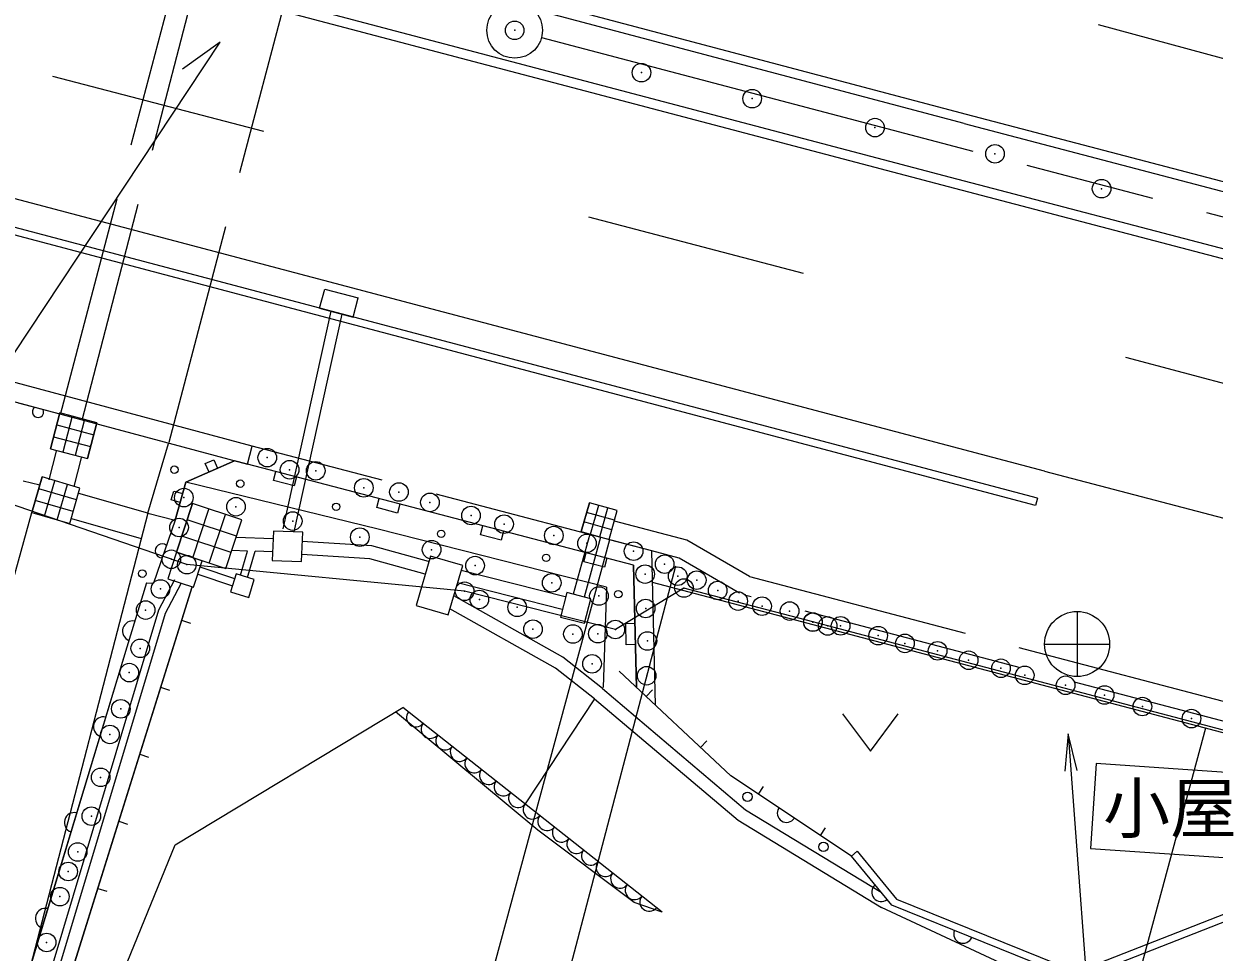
# Model space of a CAD drawing. Units: millimetres, scale not verified. Extents: x 40000 to 680001, y 20000 to 380001.
# Drawn here: x 456819 to 488849, y 267370 to 292350 of the extents above; entities that cross this region are included whole.
import ezdxf
from ezdxf.enums import TextEntityAlignment as Align

# ---------------------------------------------------------------- set-up
doc = ezdxf.new("R2010")
doc.units = ezdxf.units.MM
doc.header["$LTSCALE"] = 1000
doc.header["$PDMODE"] = 32
doc.header["$PDSIZE"] = 500
doc.linetypes.add('CHAIN', pattern=[18.5, 12, -1.5, 3.5, -1.5])
doc.linetypes.add('DASHED', pattern=[7.5, 6, -1.5])
for name, color, linetype, lineweight in [('M-BGD', 7, 'Continuous', 13), ('M-BMK-ROW', 1, 'Continuous', 13), ('M-BMK-SRVR', 3, 'Continuous', 13), ('M-STR-HTXT', 7, 'Continuous', 13), ('名称未設定-7', 2, 'CHAIN', 13)]:
    doc.layers.add(name, color=color, linetype=linetype, lineweight=lineweight)
doc.styles.add('ＭＳ ゴシック', font='')
doc.styles.get('ＭＳ ゴシック').set_extended_font_data('MS Gothic')

# ---------------------------------------------------------------- blocks, each defined once
blk = doc.blocks.new('ﾌﾟﾛｯﾄﾏｰｸ-03')
at = {"color": 3, "linetype": 'Continuous', "lineweight": 13}
blk.add_circle((0, 0), 0.5, dxfattribs=at)
at = {"color": 3}
blk.add_point((0, 0), dxfattribs=at)
blk = doc.blocks.new('open_arrow')
at = {"color": 0, "linetype": 'Continuous', "lineweight": -2}
blk.add_lwpolyline([(7.5, 1.25), (0, 0), (7.5, -1.25)], dxfattribs=at)

msp = doc.modelspace()

# ---------------------------------------------------------------- linework, layer by layer
at = {"layer": 'M-BGD', "linetype": 'DASHED'}
for p, q in [((457805, 281839), (465166, 309851)), ((458387, 281688), (465693, 309713)), ((467960, 308650), (460715, 281057)), ((465084, 284617), (463776, 278693)), ((465374, 284540), (464081, 278681)), ((464779, 284698), (465679, 284459)), ((473719, 278168), (462965, 280987)), ((457500, 280077), (457695, 280847)), ((458178, 279904), (458374, 280675)), ((460156, 279179), (458297, 279710)), ((458105, 279037), (459980, 278501)), ((474657, 278458), (472714, 278969)), ((473719, 278167), (472582, 278466)), ((476342, 277477), (474657, 278458)), ((473817, 274015), (473719, 278167)), ((476342, 277477), (490864, 273658)), ((490894, 273107), (476210, 276974)), ((472173, 274190), (470310, 271358))]:
    msp.add_line(p, q, dxfattribs=at)
at = {"layer": 'M-BGD'}
for p, q in [((481755, 288217), (452749, 295868)), ((482118, 289665), (470519, 292739)), ((485727, 292334), (491457, 290780)), ((427066, 238940), (462101, 291859)), ((462101, 291859), (461093, 291129)), ((457588, 290940), (463267, 289462)), ((482118, 289665), (541850, 274010)), ((484287, 280309), (451159, 289079)), ((484095, 279584), (450974, 288352)), ((484044, 279391), (450923, 288159)), ((541235, 272602), (481755, 288217)), ((472011, 287154), (477791, 285637)), ((464779, 284698), (464917, 285214)), ((464917, 285214), (465816, 284973)), ((465679, 284459), (465816, 284973)), ((486461, 283379), (492265, 281839)), ((462967, 280986), (455799, 282904)), ((455669, 282421), (462837, 280503)), ((456669, 282154), (457784, 281855)), ((457535, 280913), (457790, 281880)), ((457790, 281880), (457535, 280913)), ((458786, 281617), (457790, 281880)), ((458786, 281617), (457790, 281880)), ((457705, 281558), (458701, 281294)), ((458122, 281792), (457867, 280825)), ((458454, 281704), (458199, 280737)), ((458531, 280650), (458786, 281617)), ((458786, 281617), (458531, 280650)), ((457620, 281235), (458616, 280972)), ((457535, 280913), (458531, 280650)), ((457535, 280913), (458531, 280650)), ((460156, 279180), (460715, 281057)), ((462837, 280503), (462967, 280986)), ((462838, 280503), (462965, 280987)), ((462484, 280594), (461181, 280014)), ((461181, 280014), (462484, 280594)), ((461701, 280519), (461928, 280620)), ((461928, 280620), (462030, 280391)), ((462838, 280503), (462484, 280594)), ((461803, 280290), (461701, 280519)), ((473228, 277779), (462838, 280503)), ((473228, 277779), (462838, 280503)), ((463535, 280062), (463599, 280304)), ((484287, 280309), (489108, 279048)), ((456805, 280056), (457253, 279948)), ((457313, 280156), (457036, 279205)), ((457036, 279205), (457313, 280156)), ((458331, 279859), (457313, 280156)), ((458331, 279859), (457313, 280156)), ((457376, 279106), (457653, 280057)), ((457715, 279007), (457992, 279958)), ((461181, 280014), (460892, 278993)), ((460892, 278993), (461181, 280014)), ((466357, 278749), (461181, 280014)), ((464092, 279916), (463535, 280062)), ((464155, 280158), (464092, 279916)), ((458239, 279542), (457221, 279839)), ((458054, 278908), (458331, 279859)), ((458054, 278908), (458331, 279859)), ((460787, 279540), (460855, 279779)), ((460855, 279779), (461095, 279711)), ((458146, 279225), (457129, 279522)), ((461027, 279472), (460787, 279540)), ((461359, 279441), (460924, 278131)), ((460924, 278131), (461359, 279441)), ((462687, 279000), (461359, 279441)), ((462687, 279000), (461359, 279441)), ((466319, 279332), (466383, 279574)), ((466876, 279186), (466319, 279332)), ((466940, 279428), (466876, 279186)), ((472036, 279465), (471818, 278685)), ((471818, 278685), (472036, 279465)), ((472787, 279255), (472036, 279465)), ((472787, 279255), (472036, 279465)), ((472069, 278615), (472287, 279395)), ((472319, 278545), (472537, 279325)), ((484095, 279584), (484044, 279391)), ((456387, 276862), (457036, 279205)), ((460156, 279180), (456994, 266963)), ((457036, 279205), (458054, 278908)), ((457036, 279205), (458054, 278908)), ((460156, 279180), (460892, 278993)), ((460892, 278993), (460307, 277301)), ((460892, 278993), (460307, 277301)), ((462543, 278564), (461214, 279004)), ((461367, 277984), (461802, 279294)), ((461810, 277837), (462245, 279147)), ((462253, 277690), (462687, 279000)), ((462253, 277690), (462687, 279000)), ((472715, 278995), (471964, 279205)), ((472569, 278475), (472787, 279255)), ((472569, 278475), (472787, 279255)), ((463534, 278702), (463502, 277913)), ((464323, 278671), (463534, 278702)), ((464292, 277882), (464323, 278671)), ((472500, 277192), (466357, 278749)), ((469104, 278602), (469167, 278844)), ((469724, 278698), (469661, 278456)), ((471818, 278685), (472569, 278475)), ((471818, 278685), (472569, 278475)), ((472642, 278735), (471891, 278945)), ((462398, 278127), (461069, 278568)), ((463525, 278489), (462530, 278526)), ((469661, 278456), (469104, 278602)), ((472049, 278620), (471605, 277000)), ((472338, 278539), (471896, 276925)), ((460924, 278131), (460690, 277419)), ((461618, 277903), (460924, 278131)), ((460924, 278131), (462253, 277690)), ((460924, 278131), (462253, 277690)), ((462840, 278164), (462416, 278181)), ((462651, 277513), (462840, 278164)), ((462842, 277454), (463046, 278157)), ((463511, 278139), (463046, 278157)), ((466127, 277953), (464299, 278070)), ((467764, 278030), (467373, 276697)), ((468628, 277777), (467764, 278030)), ((471888, 277872), (471951, 278114)), ((461383, 277191), (461618, 277903)), ((462493, 277418), (461561, 277731)), ((463502, 277913), (464292, 277882)), ((467618, 277545), (466127, 277953)), ((468237, 276443), (468628, 277777)), ((472445, 277726), (471888, 277872)), ((472508, 277968), (472445, 277726)), ((473228, 277779), (473305, 274495)), ((473305, 274495), (473228, 277779)), ((460872, 277387), (460445, 276572)), ((460690, 277419), (461383, 277191)), ((461498, 277541), (462434, 277227)), ((462534, 277550), (462383, 277063)), ((463021, 277398), (462534, 277550)), ((462870, 276911), (463021, 277398)), ((471389, 276927), (468589, 277643)), ((461346, 277207), (457403, 264579)), ((457403, 264579), (461345, 277204)), ((460119, 277305), (459591, 275577)), ((460119, 277305), (459591, 275577)), ((460119, 277305), (460307, 277301)), ((462383, 277063), (462870, 276911)), ((471302, 276588), (468490, 277307)), ((472500, 277192), (472406, 274495)), ((490818, 272817), (473739, 277315)), ((471320, 275308), (468387, 276956)), ((471426, 277045), (471257, 276386)), ((472075, 276880), (471426, 277045)), ((471907, 276221), (472075, 276880)), ((460445, 276572), (457569, 266975)), ((467373, 276697), (468237, 276443)), ((471125, 275016), (468286, 276611)), ((461063, 276302), (461302, 276227)), ((471257, 276386), (471907, 276221)), ((473015, 276215), (473265, 276221)), ((473028, 275640), (473015, 276215)), ((459591, 275577), (456989, 266996)), ((459591, 275577), (456994, 266963)), ((473278, 275646), (473028, 275640)), ((472394, 274461), (471320, 275308)), ((472173, 274190), (471125, 275016)), ((460500, 274498), (460739, 274424)), ((472173, 274190), (476036, 270919)), ((472394, 274461), (476242, 271203)), ((473568, 274249), (473739, 274431)), ((460889, 270260), (467019, 273958)), ((473992, 268448), (467019, 273958)), ((470652, 270657), (466822, 273840)), ((478847, 273782), (479597, 272782)), ((479597, 272782), (480347, 273782)), ((475030, 272878), (475201, 273060)), ((459937, 272695), (460176, 272620)), ((485674, 272448), (485517, 270163)), ((489665, 272173), (485674, 272448)), ((476584, 271623), (476723, 271831)), ((476242, 271203), (479886, 268987)), ((459374, 270891), (459613, 270817)), ((473243, 268707), (470652, 270657)), ((476036, 270919), (479893, 268571)), ((478253, 270512), (478391, 270720)), ((458101, 263421), (460889, 270260)), ((479087, 269956), (479241, 270084)), ((479241, 270084), (480299, 268801)), ((485517, 270163), (489507, 269888)), ((485142, 266845), (491913, 269492)), ((458811, 269088), (459050, 269013)), ((480299, 268801), (485142, 266845)), ((473992, 268448), (473243, 268707)), ((484438, 266462), (479893, 268571))]:
    msp.add_line(p, q, dxfattribs=at)
for points in [[(392834, 313224), (398433, 311779), (400766, 311153), (409887, 306138), (452687, 295626), (481692, 287976), (541172, 272360)], [(506448, 283547), (482182, 289906), (453158, 297600), (444134, 300134)], [(467710, 277883), (466185, 278300), (464313, 278420)], [(457760, 266918), (460631, 276496), (461049, 277294)], [(479087, 269956), (475841, 272119), (472836, 274934)], [(484924, 273244), (488545, 224532), (507855, 224532)], [(491115, 272207), (491691, 270662), (492169, 269378), (485141, 266629), (480177, 268634), (479087, 269956)]]:
    msp.add_lwpolyline(points, dxfattribs=at)
at = {"layer": 'M-BGD', "linetype": 'DASHED'}
msp.add_lwpolyline([(476080, 277028), (474456, 277973), (473719, 278167)], dxfattribs=at)
at = {"layer": 'M-BGD'}
for centre, radius in [((460872, 280353), 100), ((462643, 279977), 100), ((465222, 279355), 100), ((468051, 278626), 100), ((470874, 277982), 100), ((460007, 277556), 100), ((472815, 277004), 100), ((476292, 271552), 125), ((478335, 270203), 125)]:
    msp.add_circle(centre, radius, dxfattribs=at)
for centre, radius, start, end in [((457201, 281909), 152, 124.5797, 25.4615), ((460542, 278167), 189, 52.1489, 269.7317), ((459745, 276012), 270, 77.253, 248.7157), ((458962, 273434), 270, 77.4032, 248.8658), ((467367, 273683), 250, 141.6805, 321.6805), ((467760, 273373), 250, 141.6805, 321.6805), ((468152, 273063), 250, 141.6805, 321.6805), ((468544, 272753), 250, 141.6805, 321.6805), ((468937, 272443), 250, 141.6805, 321.6805), ((469329, 272133), 250, 141.6805, 321.6805), ((469721, 271823), 250, 141.6805, 321.6805), ((470113, 271513), 250, 141.6805, 321.6805), ((470506, 271203), 250, 141.6805, 321.6805), ((458180, 270857), 270, 77.4032, 248.8658), ((470898, 270893), 250, 141.6805, 321.6805), ((477344, 271113), 250, 147.0335, 327.0335), ((471290, 270583), 250, 141.6805, 321.6805), ((471683, 270273), 250, 141.6805, 321.6805), ((472075, 269963), 250, 141.6805, 321.6805), ((472467, 269653), 250, 141.6805, 321.6805), ((472859, 269343), 250, 141.6805, 321.6805), ((473252, 269033), 250, 141.6805, 321.6805), ((479889, 268986), 252, 129.9344, 309.0718), ((473644, 268723), 250, 141.6805, 321.6805), ((457399, 268279), 270, 77.4032, 248.8658), ((482092, 267863), 252, 158.4369, 337.5743)]:
    msp.add_arc(centre, radius, start, end, dxfattribs=at)
for p in [(473438, 291035), (476417, 290336), (479722, 289557), (482951, 288851), (485819, 287913), (463369, 280677), (463970, 280351), (464674, 280323), (465968, 279865), (466913, 279751), (461126, 279601), (467746, 279472), (462528, 279356), (468852, 279119), (460997, 278798), (464055, 278970), (469742, 278886), (465860, 278537), (471079, 278580), (467791, 278200), (471972, 278372), (473226, 278160), (460789, 277942), (468962, 277772), (474062, 277811), (473537, 277543), (474415, 277487), (460497, 277143), (471025, 277309), (474925, 277379), (469077, 276860), (472294, 276954), (475490, 277102), (476039, 276818), (460097, 276576), (470095, 276649), (473552, 276619), (476684, 276681), (477425, 276549), (478054, 276251), (470520, 276060), (471594, 275931), (472266, 275940), (478796, 276150), (479809, 275887), (459952, 275545), (473598, 275744), (480528, 275678), (481406, 275478), (482242, 275225), (459657, 274893), (472110, 275128), (483112, 275009), (473579, 274808), (483751, 274820), (484851, 274552), (485900, 274290), (486918, 273979), (459430, 273918), (488237, 273655), (459136, 273229), (458887, 272074), (458636, 271029), (458269, 270066), (458014, 269540), (457790, 268864), (457433, 267632)]:
    msp.add_point(p, dxfattribs=at)
at = {"layer": 'M-BMK-ROW', "color": 30}
msp.add_lwpolyline([(490054, 273094), (478449, 276149), (478049, 276255), (474581, 277168), (472736, 276051), (468679, 277082), (461207, 277797), (456080, 279558), (443642, 283333), (442271, 283749), (439322, 284643), (419931, 289544), (400657, 294474), (389632, 297026), (383944, 296331), (376163, 290173), (377597, 297416), (366888, 299679)], dxfattribs=at)
at = {"layer": 'M-BMK-ROW'}
for centre in [(461207, 277797), (474581, 277168), (468679, 277082), (478049, 276255), (472736, 276051), (478449, 276149)]:
    msp.add_circle(centre, 250, dxfattribs=at)
for p in [(461207, 277797), (474581, 277168), (468679, 277082), (478049, 276255), (472736, 276051), (478449, 276149)]:
    msp.add_point(p, dxfattribs=at)
at = {"layer": 'M-BMK-SRVR'}
for p, q in [((485160, 276537), (485160, 274787)), ((484285, 275662), (486035, 275662))]:
    msp.add_line(p, q, dxfattribs=at)
msp.add_circle((485160, 275662), 875, dxfattribs=at)
at = {"layer": 'M-STR-HTXT'}
for p, q in [((472582, 278466), (458400, 226174)), ((474355, 277753), (459538, 221299)), ((488618, 273396), (479461, 239630))]:
    msp.add_line(p, q, dxfattribs=at)
at = {"layer": '名称未設定-7'}
msp.add_line((470752, 291983), (527833, 276951), dxfattribs=at)

# ---------------------------------------------------------------- block references
at = {"layer": 'M-BGD', "xscale": 133, "yscale": 133, "rotation": 274.3}
msp.add_blockref('open_arrow', (484924, 273244), dxfattribs=at)
at = {"layer": 'M-BMK-SRVR', "xscale": 1500.003, "yscale": 1500.003}
msp.add_blockref('ﾌﾟﾛｯﾄﾏｰｸ-03', (470027, 292174), dxfattribs=at)

# ---------------------------------------------------------------- texts
at = {"layer": 'M-BGD', "style": 'ＭＳ ゴシック'}
msp.add_text('小屋', height=1320, dxfattribs=at).set_placement((487661, 270189), align=Align.BOTTOM_CENTER)

doc.saveas('drawing.dxf')
